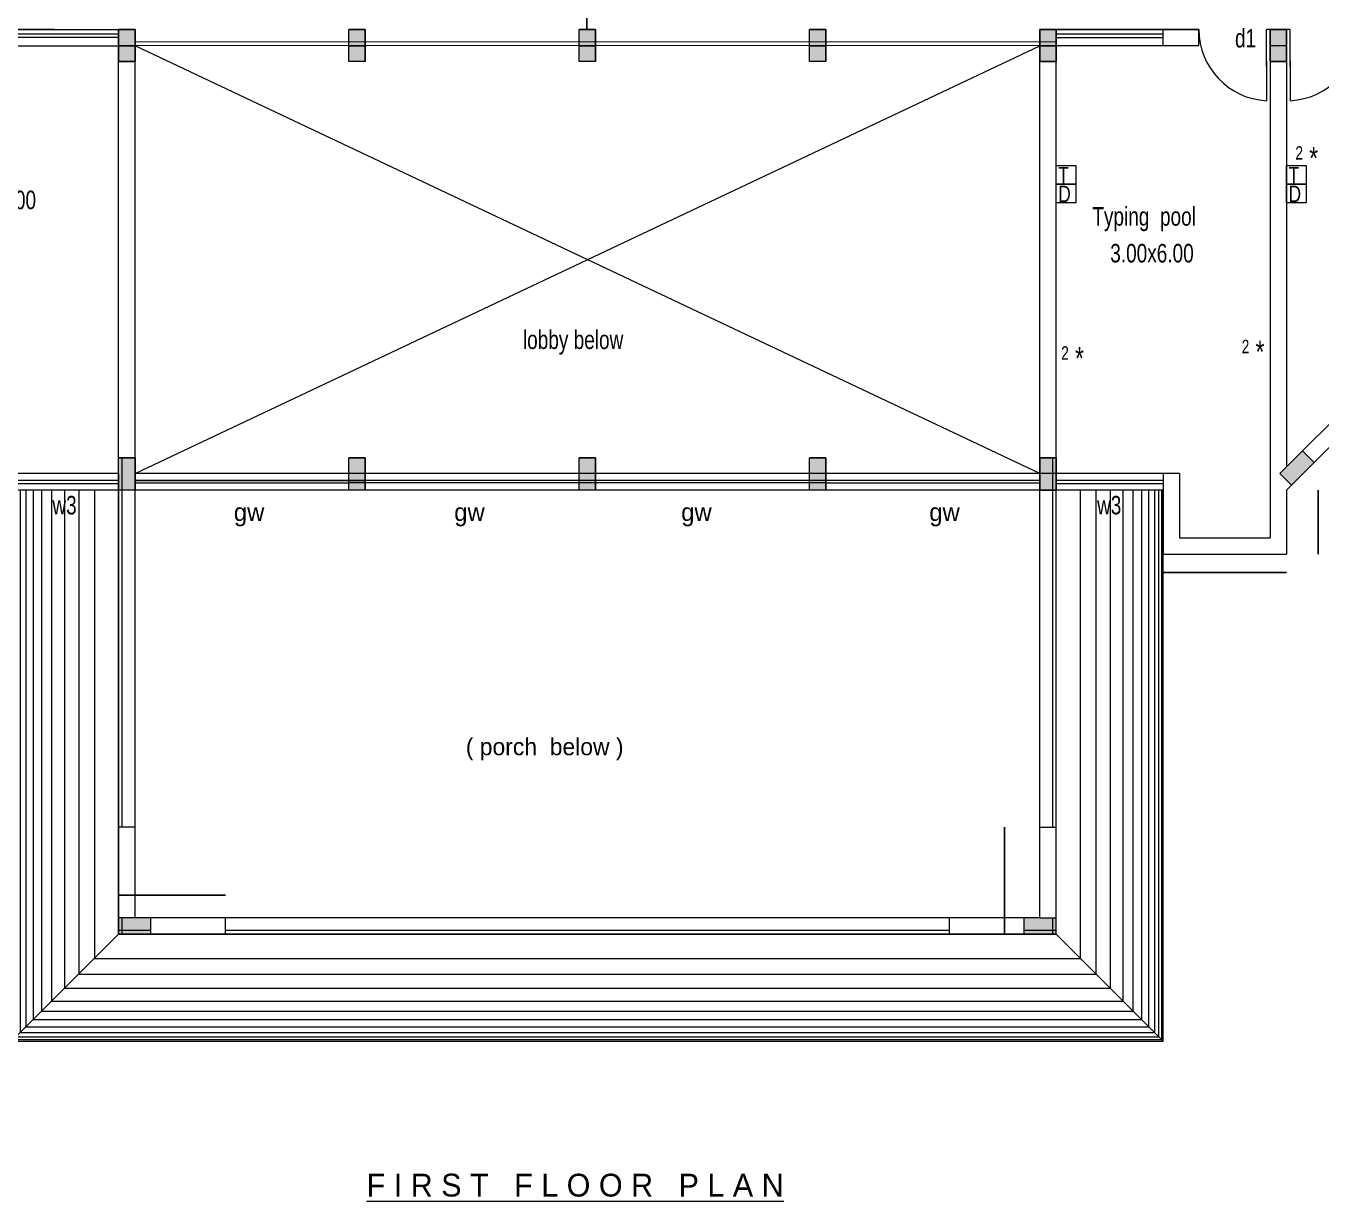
# Model space of a CAD drawing. Header units: metres. Extents: x 191982 to 427160, y -8904 to 80370.
# Drawn here: x 332330 to 350493, y -6639 to 9847 of the extents above; entities that cross this region are included whole.
import ezdxf

# ---------------------------------------------------------------- set-up
doc = ezdxf.new("R2010")
doc.units = ezdxf.units.M
doc.header["$LTSCALE"] = 700
doc.header["$MEASUREMENT"] = 0
doc.header["$PDMODE"] = 32
doc.layers.get('0').update_dxf_attribs({"lineweight": 9})
doc.layers.get('Defpoints').update_dxf_attribs({"lineweight": 9})
for name, color, linetype, lineweight in [('elevations', 22, 'Continuous', 9), ('NEW PLANS', 7, 'Continuous', 9), ('PLAN', 7, 'Continuous', 9)]:
    doc.layers.add(name, color=color, linetype=linetype, lineweight=lineweight)
doc.styles.add('RVR', font='MOD20.TTF')
doc.styles.get("Standard").update_dxf_attribs({"font": 'swisscl.ttf'})
doc.dimstyles.get("Standard").update_dxf_attribs({"dimtxt": 0.23, "dimasz": 0.23, "dimexe": 0.05, "dimexo": 0.05, "dimgap": 0.06, "dimtad": 0, "dimzin": 0, "dimdsep": 46, "dimtxsty": 'Standard', "dimcen": 0, "dimse1": 1, "dimse2": 1, "dimadec": 0, "dimazin": 0, "dimtfac": 1, "dimtofl": 0, "dimtmove": 2, "dimatfit": 0, "dimfxl": 0.18, "dimtolj": 1, "dimtzin": 0, "dimarcsym": 0})

# ---------------------------------------------------------------- blocks, each defined once
blk = doc.blocks.new('*D53')
at = {"layer": 'Defpoints', "color": 0, "transparency": 16777216}
for p in [(336974.9035538616, 12796.69229437844), (340197.823132235, 12796.69229437844), (336974.9035538616, 9796.692294378445)]:
    blk.add_point(p, dxfattribs=at)
at = {"layer": 'NEW PLANS', "color": 0, "lineweight": -2, "transparency": 16777216}
for p, q in [((340197.823132235, 12796.46229437844), (340197.823132235, 11297.20558730112)), ((340197.823132235, 9796.922294378443), (340197.823132235, 11296.17900145577))]:
    blk.add_line(p, q, dxfattribs=at)
at = {"layer": 'NEW PLANS', "color": 0, "transparency": 16777216}
for points in [[(340197.7847989017, 12796.46229437844), (340197.8614655684, 12796.46229437844), (340197.823132235, 12796.69229437844)], [(340197.7847989017, 9796.922294378443), (340197.8614655684, 9796.922294378443), (340197.823132235, 9796.692294378443)]]:
    blk.add_solid(points, dxfattribs=at)
at = {"layer": 'NEW PLANS', "color": 0, "transparency": 16777216, "insert": (340197.823132235, 11296.6922943785), "char_height": 0.23, "attachment_point": 5, "rotation": 90}
blk.add_mtext('\\A1;3000.00', dxfattribs=at)
blk = doc.blocks.new('*D100')
at = {"layer": 'Defpoints', "color": 0, "transparency": 16777216}
for p in [(348279.9035538616, 2436.692294378445), (350009.9035538616, 2436.692294378445), (348279.9035538616, 2177.151599059254)]:
    blk.add_point(p, dxfattribs=at)
at = {"layer": 'elevations', "color": 0, "lineweight": -2, "transparency": 16777216}
for p, q in [((348280.1335538616, 2177.151599059254), (349144.3930492745, 2177.151599059254)), ((350009.6735538616, 2177.151599059254), (349145.4140584487, 2177.151599059254))]:
    blk.add_line(p, q, dxfattribs=at)
at = {"layer": 'elevations', "color": 0, "transparency": 16777216}
for points in [[(348280.1335538616, 2177.189932392588), (348280.1335538616, 2177.113265725921), (348279.9035538616, 2177.151599059254)], [(350009.6735538616, 2177.189932392588), (350009.6735538616, 2177.113265725921), (350009.9035538616, 2177.151599059254)]]:
    blk.add_solid(points, dxfattribs=at)
at = {"layer": 'elevations', "color": 0, "transparency": 16777216, "insert": (349144.9035538616, 2177.151599059254), "char_height": 0.23, "attachment_point": 5}
blk.add_mtext('\\A1;1730.00', dxfattribs=at)
blk = doc.blocks.new('*D101')
at = {"layer": 'Defpoints', "color": 0, "transparency": 16777216}
for p in [(350009.9035538616, 3336.692294378445), (350451.2419985714, 3336.692294378445), (350009.9035538616, 2436.692294378445)]:
    blk.add_point(p, dxfattribs=at)
at = {"layer": 'elevations', "color": 0, "lineweight": -2, "transparency": 16777216}
for p, q in [((350451.2419985714, 3336.462294378445), (350451.2419985714, 2887.133844181853)), ((350451.2419985714, 2436.922294378445), (350451.2419985714, 2886.250744575037))]:
    blk.add_line(p, q, dxfattribs=at)
at = {"layer": 'elevations', "color": 0, "transparency": 16777216}
for points in [[(350451.203665238, 3336.462294378445), (350451.2803319047, 3336.462294378445), (350451.2419985714, 3336.692294378445)], [(350451.203665238, 2436.922294378445), (350451.2803319047, 2436.922294378445), (350451.2419985714, 2436.692294378445)]]:
    blk.add_solid(points, dxfattribs=at)
at = {"layer": 'elevations', "color": 0, "transparency": 16777216, "insert": (350451.2419985714, 2886.692294378501), "char_height": 0.23, "attachment_point": 5, "rotation": 90}
blk.add_mtext('\\A1;900.00', dxfattribs=at)
blk = doc.blocks.new('*D69')
at = {"layer": 'Defpoints', "color": 0, "transparency": 16777216}
for p in [(335129.9035539212, -2347.028073444584), (333629.9035539212, -2663.307705621556), (335129.9035539212, -2663.307705621556)]:
    blk.add_point(p, dxfattribs=at)
at = {"layer": 'PLAN', "color": 0, "lineweight": -2, "transparency": 16777216}
for p, q in [((333630.1335539212, -2347.028073444584), (334379.3930493341, -2347.028073444584)), ((335129.6735539212, -2347.028073444584), (334380.4140585084, -2347.028073444584))]:
    blk.add_line(p, q, dxfattribs=at)
at = {"layer": 'PLAN', "color": 0, "transparency": 16777216}
for points in [[(333630.1335539212, -2346.989740111251), (333630.1335539212, -2347.066406777918), (333629.9035539212, -2347.028073444584)], [(335129.6735539212, -2346.989740111251), (335129.6735539212, -2347.066406777918), (335129.9035539212, -2347.028073444584)]]:
    blk.add_solid(points, dxfattribs=at)
at = {"layer": 'PLAN', "color": 0, "transparency": 16777216, "insert": (334379.9035539212, -2347.028073444584), "char_height": 0.23, "attachment_point": 5}
blk.add_mtext('\\A1;1500.00', dxfattribs=at)
blk = doc.blocks.new('*D38')
at = {"layer": 'Defpoints', "color": 0, "transparency": 16777216}
for p in [(345884.1506033125, -1393.307705621554), (346055.3706350508, -1393.307705621554), (345884.1506033125, -2893.307705621555)]:
    blk.add_point(p, dxfattribs=at)
at = {"layer": 'PLAN', "color": 0, "lineweight": -2, "transparency": 16777216}
for p, q in [((346055.3706350508, -1393.537705621554), (346055.3706350508, -2142.797201034399)), ((346055.3706350508, -2893.077705621555), (346055.3706350508, -2143.818210208711))]:
    blk.add_line(p, q, dxfattribs=at)
at = {"layer": 'PLAN', "color": 0, "transparency": 16777216}
for points in [[(346055.3323017174, -1393.537705621554), (346055.4089683841, -1393.537705621554), (346055.3706350508, -1393.307705621554)], [(346055.3323017174, -2893.077705621555), (346055.4089683841, -2893.077705621555), (346055.3706350508, -2893.307705621555)]]:
    blk.add_solid(points, dxfattribs=at)
at = {"layer": 'PLAN', "color": 0, "transparency": 16777216, "insert": (346055.3706350508, -2143.307705621499), "char_height": 0.23, "attachment_point": 5, "rotation": 90}
blk.add_mtext('\\A1;1500.00', dxfattribs=at)

msp = doc.modelspace()

# ---------------------------------------------------------------- hatches: boundary and pattern name
at = {"layer": 'elevations'}
msp.add_hatch(color=256, dxfattribs=at).paths.add_polyline_path([(349914.6344345393, 3566.692294378445), (350077.2689942303, 3404.057734705655), (350395.4670457425, 3722.255786239775), (350232.8324860515, 3884.890345912334)])
at = {"layer": 'NEW PLANS'}
for points in [[(333629.9035539212, 9576.692294378445), (333629.9035539212, 9796.692294378445), (333859.9035538616, 9796.692294378445), (333859.9035538616, 9576.692294378445)], [(333629.9035539212, 9576.692294378445), (333629.9035539212, 9796.692294378445), (333859.9035538616, 9796.692294378445), (333859.9035538616, 9576.692294378445)], [(333629.9035539212, 9566.692294378445), (333859.9035538616, 9566.692294378445), (333859.9035538616, 9796.692294378445), (333629.9035539212, 9796.692294378445)], [(333859.9035538616, 9566.692294378445), (333629.9035539212, 9566.692294378445), (333629.9035539212, 9796.692294378445), (333859.9035538616, 9796.692294378445)], [(336859.9035538616, 9576.692294378445), (336859.9035538616, 9796.692294378445), (337089.9035538616, 9796.692294378445), (337089.9035538616, 9576.692294378445)], [(340089.9035538616, 9576.692294378445), (340089.9035538616, 9796.692294378445), (340319.9035538616, 9796.692294378445), (340319.9035538616, 9576.692294378445)], [(343319.9035538616, 9576.692294378445), (343319.9035538616, 9796.692294378445), (343549.9035538616, 9796.692294378445), (343549.9035538616, 9576.692294378445)], [(346549.9035538616, 9576.692294378445), (346549.9035538616, 9796.692294378445), (346779.9035538616, 9796.692294378445), (346779.9035538616, 9576.692294378445)], [(346779.9035538616, 9576.692294378445), (346779.9035538616, 9796.692294378445), (346549.9035538616, 9796.692294378445), (346549.9035538616, 9576.692294378445)], [(346779.9035538616, 9576.692294378445), (346779.9035538616, 9796.692294378445), (346549.9035538616, 9796.692294378445), (346549.9035538616, 9576.692294378445)], [(346779.9035538616, 9566.692294378445), (346549.9035538616, 9566.692294378445), (346549.9035538616, 9796.692294378445), (346779.9035538616, 9796.692294378445)], [(346549.9035538616, 9566.692294378445), (346779.9035538616, 9566.692294378445), (346779.9035538616, 9796.692294378445), (346549.9035538616, 9796.692294378445)], [(349779.9035538616, 9576.692294378445), (349779.9035538616, 9796.692294378445), (350009.9035538616, 9796.692294378445), (350009.9035538616, 9576.692294378445)], [(350009.9035538616, 9576.692294378445), (350009.9035538616, 9796.692294378445), (349779.9035538616, 9796.692294378445), (349779.9035538616, 9576.692294378445)], [(350009.9035538616, 9566.692294378445), (349779.9035538616, 9566.692294378445), (349779.9035538616, 9796.692294378445), (350009.9035538616, 9796.692294378445)], [(349779.9035538616, 9566.692294378445), (350009.9035538616, 9566.692294378445), (350009.9035538616, 9796.692294378445), (349779.9035538616, 9796.692294378445)], [(350009.9035538616, 9576.692294378445), (350009.9035538616, 9796.692294378445), (349779.9035538616, 9796.692294378445), (349779.9035538616, 9576.692294378445)], [(350009.9035538616, 9566.692294378445), (349779.9035538616, 9566.692294378445), (349779.9035538616, 9796.692294378445), (350009.9035538616, 9796.692294378445)], [(349779.9035538616, 9566.692294378445), (350009.9035538616, 9566.692294378445), (350009.9035538616, 9796.692294378445), (349779.9035538616, 9796.692294378445)], [(333629.9035539212, 9576.692294378445), (333859.9035538616, 9576.692294378445), (333859.9035538616, 9346.692294378445), (333629.9035539212, 9346.692294378445)], [(333629.9035539212, 9576.692294378445), (333859.9035538616, 9576.692294378445), (333859.9035538616, 9346.692294378445), (333629.9035539212, 9346.692294378445)], [(333629.9035539212, 9566.692294378445), (333629.9035539212, 9346.692294378445), (333859.9035538616, 9346.692294378445), (333859.9035538616, 9566.692294378445)], [(333859.9035538616, 9566.692294378445), (333859.9035538616, 9346.692294378445), (333629.9035539212, 9346.692294378445), (333629.9035539212, 9566.692294378445)], [(336859.9035538616, 9576.692294378445), (337089.9035538616, 9576.692294378445), (337089.9035538616, 9346.692294378445), (336859.9035538616, 9346.692294378445)], [(340089.9035538616, 9576.692294378445), (340319.9035538616, 9576.692294378445), (340319.9035538616, 9346.692294378445), (340089.9035538616, 9346.692294378445)], [(343319.9035538616, 9576.692294378445), (343549.9035538616, 9576.692294378445), (343549.9035538616, 9346.692294378445), (343319.9035538616, 9346.692294378445)], [(346549.9035538616, 9576.692294378445), (346779.9035538616, 9576.692294378445), (346779.9035538616, 9346.692294378445), (346549.9035538616, 9346.692294378445)], [(346779.9035538616, 9576.692294378445), (346549.9035538616, 9576.692294378445), (346549.9035538616, 9346.692294378445), (346779.9035538616, 9346.692294378445)], [(346779.9035538616, 9576.692294378445), (346549.9035538616, 9576.692294378445), (346549.9035538616, 9346.692294378445), (346779.9035538616, 9346.692294378445)], [(346779.9035538616, 9566.692294378445), (346779.9035538616, 9346.692294378445), (346549.9035538616, 9346.692294378445), (346549.9035538616, 9566.692294378445)], [(346549.9035538616, 9566.692294378445), (346549.9035538616, 9346.692294378445), (346779.9035538616, 9346.692294378445), (346779.9035538616, 9566.692294378445)], [(349779.9035538616, 9576.692294378445), (350009.9035538616, 9576.692294378445), (350009.9035538616, 9346.692294378445), (349779.9035538616, 9346.692294378445)], [(350009.9035538616, 9576.692294378445), (349779.9035538616, 9576.692294378445), (349779.9035538616, 9346.692294378445), (350009.9035538616, 9346.692294378445)], [(350009.9035538616, 9576.692294378445), (349779.9035538616, 9576.692294378445), (349779.9035538616, 9346.692294378445), (350009.9035538616, 9346.692294378445)], [(350009.9035538616, 9566.692294378445), (350009.9035538616, 9346.692294378445), (349779.9035538616, 9346.692294378445), (349779.9035538616, 9566.692294378445)], [(349779.9035538616, 9566.692294378445), (349779.9035538616, 9346.692294378445), (350009.9035538616, 9346.692294378445), (350009.9035538616, 9566.692294378445)], [(350009.9035538616, 9566.692294378445), (350009.9035538616, 9346.692294378445), (349779.9035538616, 9346.692294378445), (349779.9035538616, 9566.692294378445)], [(349779.9035538616, 9566.692294378445), (349779.9035538616, 9346.692294378445), (350009.9035538616, 9346.692294378445), (350009.9035538616, 9566.692294378445)], [(333629.9035539212, 3566.692294378445), (333629.9035539212, 3786.692294378445), (333859.9035538616, 3786.692294378445), (333859.9035538616, 3566.692294378445)], [(336859.9035538616, 3566.692294378445), (336859.9035538616, 3786.692294378445), (337089.9035538616, 3786.692294378445), (337089.9035538616, 3566.692294378445)], [(340089.9035538616, 3566.692294378445), (340089.9035538616, 3786.692294378445), (340319.9035538616, 3786.692294378445), (340319.9035538616, 3566.692294378445)], [(343319.9035538616, 3566.692294378445), (343319.9035538616, 3786.692294378445), (343549.9035538616, 3786.692294378445), (343549.9035538616, 3566.692294378445)], [(346549.9035538616, 3566.692294378445), (346549.9035538616, 3786.692294378445), (346779.9035538616, 3786.692294378445), (346779.9035538616, 3566.692294378445)], [(346779.9035538616, 3566.692294378445), (346779.9035538616, 3786.692294378445), (346549.9035538616, 3786.692294378445), (346549.9035538616, 3566.692294378445)], [(333629.9035539212, 3566.692294378445), (333859.9035538616, 3566.692294378445), (333859.9035538616, 3336.692294378445), (333629.9035539212, 3336.692294378445)], [(336859.9035538616, 3566.692294378445), (337089.9035538616, 3566.692294378445), (337089.9035538616, 3336.692294378445), (336859.9035538616, 3336.692294378445)], [(340089.9035538616, 3566.692294378445), (340319.9035538616, 3566.692294378445), (340319.9035538616, 3336.692294378445), (340089.9035538616, 3336.692294378445)], [(343319.9035538616, 3566.692294378445), (343549.9035538616, 3566.692294378445), (343549.9035538616, 3336.692294378445), (343319.9035538616, 3336.692294378445)], [(346549.9035538616, 3566.692294378445), (346779.9035538616, 3566.692294378445), (346779.9035538616, 3336.692294378445), (346549.9035538616, 3336.692294378445)], [(346779.9035538616, 3566.692294378445), (346549.9035538616, 3566.692294378445), (346549.9035538616, 3336.692294378445), (346779.9035538616, 3336.692294378445)]]:
    msp.add_hatch(color=256, dxfattribs=at).paths.add_polyline_path(points)
at = {"layer": 'PLAN'}
for points in [[(334079.9035538616, -2893.307705621555), (334079.9035538616, -2663.307705621556), (333859.9035538616, -2663.307705621556), (333629.9035539212, -2663.307705621556), (333629.9035539212, -2893.307705621555)], [(346329.9035538616, -2663.307705621556), (346549.9035538616, -2663.307705621556), (346779.9035538616, -2663.307705621556), (346779.9035538616, -2893.307705621555), (346329.9035538616, -2893.307705621555)]]:
    msp.add_hatch(color=256, dxfattribs=at).paths.add_polyline_path(points)

# ---------------------------------------------------------------- linework, layer by layer
for points in [[(346779.9035538616, 7889.017159175735), (347052.4598666014, 7889.017159175735), (347052.4598666014, 7627.515150248688), (346779.9035538616, 7627.515150248688)], [(350009.9035538616, 7889.017159175735), (350282.4598665418, 7889.017159175735), (350282.4598665418, 7627.515150248688), (350009.9035538616, 7627.515150248688)], [(346779.9035538616, 7627.515150248688), (347052.4598666014, 7627.515150248688), (347052.4598666014, 7366.013141321624), (346779.9035538616, 7366.013141321624)], [(350009.9035538616, 7627.515150248688), (350282.4598665418, 7627.515150248688), (350282.4598665418, 7366.013141321624), (350009.9035538616, 7366.013141321624)]]:
    msp.add_lwpolyline(points, close=True)
at = {"layer": 'elevations'}
for p, q in [((350395.4670457425, 3722.255786239546), (350232.8324860515, 3884.890345912334)), ((350232.8324860515, 3884.890345912334), (350395.4670457425, 3722.255786239775)), ((348509.9035538616, 3566.692294378445), (348509.9035538616, 2666.692294378445)), ((349779.9035538616, 3566.692294378445), (349779.9035538616, 2666.692294378445)), ((348279.9035538616, 3336.692294378445), (348279.9035538616, 2436.692294378445)), ((350009.9035538616, 3336.692294378445), (350009.9035538616, 2436.692294378445)), ((348509.9035538616, 2666.692294378445), (349779.9035538616, 2666.692294378445)), ((348279.9035538616, 2436.692294378445), (350009.9035538616, 2436.692294378445))]:
    msp.add_line(p, q, dxfattribs=at)
msp.add_lwpolyline([(349914.6344345393, 3566.692294378445), (350077.2689942303, 3404.057734705655), (350395.4670457425, 3722.255786239775), (350232.8324860515, 3884.890345912334)], close=True, dxfattribs=at)
at = {"layer": 'NEW PLANS'}
for p, q in [((332729.9035538616, 9796.692294378445), (331529.9035538616, 9796.692294378445)), ((331529.9035538616, 9796.692294378445), (333859.9035538616, 9796.692294378445)), ((332129.9035539212, 9736.692294378445), (333629.9035539212, 9736.692294378445)), ((332129.9035539212, 9686.692294378445), (333629.9035539212, 9686.692294378445)), ((333629.9035539212, 9741.692297992675), (333629.8845424833, 9741.69229076399)), ((333629.9035539212, 9801.692294378445), (333629.9035539212, 9571.692294378445)), ((333859.9035538616, 9796.692294378445), (333629.9035539212, 9796.692294378445)), ((333629.9035539212, 9796.692294378445), (333859.9035538616, 9796.692294378445)), ((333859.9035538616, 9796.692294378445), (333629.9035539212, 9796.692294378445)), ((333859.9035538616, 9796.692294378445), (333629.9035539212, 9796.692294378445)), ((333859.9035538616, 3336.692294378445), (333859.9035538616, 9796.692294378445)), ((337089.9035538616, 9796.692294378445), (336859.9035538616, 9796.692294378445)), ((336859.9035538616, 9346.692294378445), (336859.9035538616, 9796.692294378445)), ((336859.9035538616, 9796.692294378445), (337089.9035538616, 9796.692294378445)), ((337089.9035538616, 9796.692294378445), (336859.9035538616, 9796.692294378445)), ((337089.9035538616, 9346.692294378445), (337089.9035538616, 9796.692294378445)), ((340319.9035538616, 9796.692294378445), (340089.9035538616, 9796.692294378445)), ((340089.9035538616, 9346.692294378445), (340089.9035538616, 9796.692294378445)), ((340089.9035538616, 9796.692294378445), (340319.9035538616, 9796.692294378445)), ((340319.9035538616, 9796.692294378445), (340089.9035538616, 9796.692294378445)), ((340319.9035538616, 9346.692294378445), (340319.9035538616, 9796.692294378445)), ((343549.9035538616, 9796.692294378445), (343319.9035538616, 9796.692294378445)), ((343319.9035538616, 9346.692294378445), (343319.9035538616, 9796.692294378445)), ((343319.9035538616, 9796.692294378445), (343549.9035538616, 9796.692294378445)), ((343549.9035538616, 9796.692294378445), (343319.9035538616, 9796.692294378445)), ((343549.9035538616, 9346.692294378445), (343549.9035538616, 9796.692294378445)), ((346549.9035538616, 3336.692294378445), (346549.9035538616, 9796.692294378445)), ((346779.9035538616, 9796.692294378445), (346549.9035538616, 9796.692294378445)), ((346549.9035538616, 9796.692294378445), (346779.9035538616, 9796.692294378445)), ((346549.9035538616, 3336.692294378445), (346549.9035538616, 9796.692294378445)), ((346779.9035538616, 9796.692294378445), (346549.9035538616, 9796.692294378445)), ((346779.9035538616, 9796.692294378445), (346549.9035538616, 9796.692294378445)), ((346549.9035538616, 9796.692294378445), (346779.9035538616, 9796.692294378445)), ((346549.9035538616, 9796.692294378445), (346779.9035538616, 9796.692294378445)), ((348779.9035538616, 9796.692294378445), (346779.9035538616, 9796.692294378445)), ((346779.9035538616, 8156.692294378214), (346779.9035538616, 9796.692294378445)), ((346779.9035538616, 9796.692294378445), (348779.9035538616, 9796.692294378445)), ((346829.9035538616, 9796.692294378445), (346779.9035538616, 9796.692294378445)), ((346779.9035538616, 9566.692294378445), (346779.9035538616, 9796.692294378445)), ((348279.9035538616, 9731.692294378445), (346779.9035538616, 9731.692294378445)), ((348279.9035538616, 9681.692294378445), (346779.9035538616, 9681.692294378445)), ((347679.9035538616, 9796.692294378445), (348779.9035538616, 9796.692294378445)), ((348279.9035538616, 9566.692294378445), (348279.9035538616, 9796.692294378445)), ((348779.9035538616, 9566.692294378445), (348779.9035538616, 9796.692294378445)), ((349729.9035538616, 9280.353277535785), (349729.9035538616, 9796.692294378445)), ((349779.9035538616, 9796.692294378445), (349729.9035538616, 9796.692294378445)), ((350009.9035538616, 9796.692294378445), (349779.9035538616, 9796.692294378445)), ((350009.9035538616, 9796.692294378445), (349779.9035538616, 9796.692294378445)), ((349779.9035538616, 9796.692294378445), (350009.9035538616, 9796.692294378445)), ((350009.9035538616, 9796.692294378445), (349779.9035538616, 9796.692294378445)), ((349779.9035538616, 9796.692294378445), (350009.9035538616, 9796.692294378445)), ((349779.9035538616, 9346.692294378445), (349779.9035538616, 9796.692294378445)), ((350059.9035538616, 9796.692294378445), (350009.9035538616, 9796.692294378445)), ((350059.9035538616, 9280.353277535785), (350059.9035538616, 9796.692294378445)), ((331529.9035538616, 9566.692294378445), (333629.9035539212, 9566.692294378445)), ((333859.9035538616, 9566.692294378445), (333629.9035539212, 9566.692294378445)), ((333629.9035539212, 8156.692294378214), (333629.9035539212, 9566.692294378445)), ((333629.9035539212, 9566.692294378445), (333859.9035538616, 9566.692294378445)), ((333629.9035539212, 9566.692294378445), (333859.9035538616, 9566.692294378445)), ((346779.8845424833, 9621.692290764215), (333859.9035538616, 9616.779750464164)), ((346779.9035538616, 9571.692294378445), (333859.9035538616, 9566.779746849938)), ((346549.9035538616, 3566.692294378445), (333859.9035538616, 9566.692294378445)), ((333859.9035538616, 3566.692294378445), (346549.9035538616, 9566.692294378445)), ((337089.9035538616, 9566.692294378445), (336859.9035538616, 9566.692294378445)), ((336859.9035538616, 9566.692294378445), (337089.9035538616, 9566.692294378445)), ((340319.9035538616, 9566.692294378445), (340089.9035538616, 9566.692294378445)), ((340089.9035538616, 9566.692294378445), (340319.9035538616, 9566.692294378445)), ((343549.9035538616, 9566.692294378445), (343319.9035538616, 9566.692294378445)), ((343319.9035538616, 9566.692294378445), (343549.9035538616, 9566.692294378445)), ((346549.9035538616, 9566.692294378445), (346779.9035538616, 9566.692294378445)), ((346779.9035538616, 9566.692294378445), (346549.9035538616, 9566.692294378445)), ((346779.9035538616, 9566.692294378445), (346549.9035538616, 9566.692294378445)), ((346779.9035538616, 8156.692294378214), (346779.9035538616, 9566.692294378445)), ((348779.9035538616, 9566.692294378445), (346779.9035538616, 9566.692294378445)), ((350009.9035538616, 9566.692294378445), (349779.9035538616, 9566.692294378445)), ((350009.9035538616, 9566.692294378445), (349779.9035538616, 9566.692294378445)), ((350009.9035538616, 9566.692294378445), (349779.9035538616, 9566.692294378445)), ((350009.9035538616, 9566.692294378445), (349779.9035538616, 9566.692294378445)), ((333859.9035538616, 9346.692294378445), (333629.9035539212, 9346.692294378445)), ((333629.9035539212, 9346.692294378445), (333859.9035538616, 9346.692294378445)), ((333629.9035539212, 4976.692294378445), (333629.9035539212, 9346.692294378445)), ((346549.9035538616, 9346.692294378445), (346779.9035538616, 9346.692294378445)), ((346779.9035538616, 9346.692294378445), (346549.9035538616, 9346.692294378445)), ((346779.9035538616, 4976.692294378445), (346779.9035538616, 9346.692294378445)), ((349729.9035538616, 9346.692294378445), (349729.9035538616, 8797.943076606512)), ((349779.9035538616, 9346.692294378445), (350009.9035538616, 9346.692294378445)), ((350009.9035538616, 9346.692294378445), (349779.9035538616, 9346.692294378445)), ((349779.9035538616, 9346.692294378445), (350009.9035538616, 9346.692294378445)), ((350009.9035538616, 9346.692294378445), (349779.9035538616, 9346.692294378445)), ((349779.9035538616, 9346.692294378445), (349779.9035538616, 3566.692294378445)), ((350009.9035538616, 9346.692294378445), (350009.9035538616, 3661.961413724255)), ((350059.9035538616, 9346.692294378445), (350059.9035538616, 8797.943076606512)), ((333629.9035539212, 6626.692294378206), (333629.9035539212, 8036.692294378445)), ((346779.9035538616, 6626.692294378206), (346779.9035538616, 8036.692294378445)), ((346779.9035538616, 6626.692294378206), (346779.9035538616, 8036.692294378445)), ((333629.9035539212, 5096.692294378445), (333629.9035539212, 6506.692294378445)), ((346779.9035538616, 5096.692294378445), (346779.9035538616, 6506.692294378445)), ((346779.9035538616, 5096.692294378445), (346779.9035538616, 6506.692294378445)), ((350009.9035538616, 3661.961413724255), (352779.9035538616, 6431.961413724255)), ((350009.9035538616, 3336.692294378445), (353009.9035538616, 6336.692294378445)), ((333629.9035539212, -2893.307705621555), (333629.9035539212, 4976.692294378445)), ((333859.9035538616, -2663.307705621556), (333859.9035538616, 4976.692294378445)), ((346549.9035538616, -2663.307705621322), (346549.9035538616, 4976.692294378445)), ((346779.9035538616, -2893.307705621555), (346779.9035538616, 4976.692294378445)), ((333859.9035538616, 3786.692294378445), (333629.9035539212, 3786.692294378445)), ((333679.9035538616, -1393.307705621554), (333679.9035538616, 3786.692294378445)), ((336859.9035538616, 3336.692294378445), (336859.9035538616, 3786.692294378445)), ((337089.9035538616, 3786.692294378445), (336859.9035538616, 3786.692294378445)), ((337089.9035538616, 3336.692294378445), (337089.9035538616, 3786.692294378445)), ((340089.9035538616, 3336.692294378445), (340089.9035538616, 3786.692294378445)), ((340319.9035538616, 3786.692294378445), (340089.9035538616, 3786.692294378445)), ((340319.9035538616, 3336.692294378445), (340319.9035538616, 3786.692294378445)), ((343319.9035538616, 3336.692294378445), (343319.9035538616, 3786.692294378445)), ((343549.9035538616, 3786.692294378445), (343319.9035538616, 3786.692294378445)), ((343549.9035538616, 3336.692294378445), (343549.9035538616, 3786.692294378445)), ((346779.9035538616, 3786.692294378445), (346549.9035538616, 3786.692294378445)), ((346549.9035538616, 3786.692294378445), (346779.9035538616, 3786.692294378445)), ((346729.9035538616, -1393.307705621554), (346729.9035538616, 3786.692294378445)), ((333629.9035539212, 3566.692294378445), (331899.9035538616, 3566.692294378445)), ((332759.7886189403, 3566.692294378445), (331899.9035538616, 3566.692294378445)), ((332129.9035539212, 3476.692294378445), (333629.9035539212, 3476.692294378445)), ((333629.9035539212, 3566.692294378445), (333629.9035539212, 3336.692294378676)), ((348509.9035538616, 3566.692294378445), (333859.9035538616, 3566.692294378445)), ((337089.9035538616, 3566.692294378445), (333859.9035538616, 3566.692294378445)), ((346549.9035538616, 3471.692294378445), (333859.9035538616, 3471.692294378445)), ((337089.9035538616, 3466.692294378445), (333859.9035538616, 3466.692294378445)), ((340319.9035538616, 3566.692294378445), (340089.9035538616, 3566.692294378445)), ((346779.9035538616, 3336.692294378445), (346779.9035538616, 3566.692294378445)), ((346779.9035538616, 3476.692294378445), (348279.9035538616, 3476.692294378445)), ((348279.9035538616, 3566.692294378445), (348279.9035538616, 3336.692294378676)), ((332129.9035539212, 3426.692294378445), (333629.9035539212, 3426.692294378445)), ((348279.9035538616, 3336.692294378445), (332129.9035539212, 3336.692294378445)), ((332729.9035538616, 3336.692294378445), (332129.9035539212, 3336.692294378445)), ((336859.9035538616, 3431.692294378445), (333859.9035538616, 3431.692294378445)), ((343549.9035538616, 3436.692294378445), (336859.9035538616, 3436.692294378445)), ((337089.9035538616, 3436.692294378445), (336859.9035538616, 3436.692294378445)), ((346549.9035538616, 3431.692294378445), (343549.9035538616, 3431.692294378445)), ((346779.9035538616, 3426.692294378445), (348279.9035538616, 3426.692294378445)), ((347379.9035539212, 3336.692294378445), (346779.9035538616, 3336.692294378445)), ((333859.9035538616, -1393.307705621554), (333629.9035539212, -1393.307705621554)), ((346549.9035538616, -1393.307705621554), (346779.9035538616, -1393.307705621554)), ((333679.9035538616, -2893.307705621555), (333679.9035538616, -2663.307705621556)), ((346549.9035538616, -2663.307705621322), (333859.9035538616, -2663.307705621556)), ((334079.9035538616, -2893.307705621555), (334079.9035538616, -2663.307705621556)), ((335129.9035539212, -2893.307705621555), (335129.9035539212, -2663.307705621556)), ((345279.9035538616, -2893.307705621555), (345279.9035538616, -2663.307705621556)), ((346329.9035538616, -2893.307705621555), (346329.9035538616, -2663.307705621556)), ((346729.9035538616, -2893.307705621555), (346729.9035538616, -2663.307705621556)), ((332129.9035539212, -4393.307705621555), (333629.9035539212, -2893.307705621555)), ((334079.9035538616, -2843.307705621788), (333629.9035539212, -2843.307705621555)), ((346779.9035538616, -2893.307705621555), (333629.9035539212, -2893.307705621555)), ((345279.9035538616, -2843.307705621788), (335129.9035539212, -2843.307705621788)), ((346779.9035538616, -2843.307705621555), (346329.9035538616, -2843.307705621788)), ((348279.9035538616, -4393.307705621555), (346779.9035538616, -2893.307705621555))]:
    msp.add_line(p, q, dxfattribs=at)
for points in [[(333859.9035538616, 9346.692294378445), (333629.9035539212, 9346.692294378445), (333629.9035539212, 9796.692294378445), (333859.9035538616, 9796.692294378445)], [(333859.9035538616, 9346.692294378445), (333629.9035539212, 9346.692294378445), (333629.9035539212, 9796.692294378445), (333859.9035538616, 9796.692294378445)], [(333859.9035538616, 9796.692294378445), (333629.9035539212, 9796.692294378445), (333629.9035539212, 9346.692294378445), (333859.9035538616, 9346.692294378445)], [(333629.9035539212, 9796.692294378445), (333859.9035538616, 9796.692294378445), (333859.9035538616, 9346.692294378445), (333629.9035539212, 9346.692294378445)], [(337089.9035538616, 9346.692294378445), (336859.9035538616, 9346.692294378445), (336859.9035538616, 9796.692294378445), (337089.9035538616, 9796.692294378445)], [(340319.9035538616, 9346.692294378445), (340089.9035538616, 9346.692294378445), (340089.9035538616, 9796.692294378445), (340319.9035538616, 9796.692294378445)], [(343549.9035538616, 9346.692294378445), (343319.9035538616, 9346.692294378445), (343319.9035538616, 9796.692294378445), (343549.9035538616, 9796.692294378445)], [(346779.9035538616, 9346.692294378445), (346549.9035538616, 9346.692294378445), (346549.9035538616, 9796.692294378445), (346779.9035538616, 9796.692294378445)], [(346549.9035538616, 9346.692294378445), (346779.9035538616, 9346.692294378445), (346779.9035538616, 9796.692294378445), (346549.9035538616, 9796.692294378445)], [(346549.9035538616, 9346.692294378445), (346779.9035538616, 9346.692294378445), (346779.9035538616, 9796.692294378445), (346549.9035538616, 9796.692294378445)], [(346549.9035538616, 9796.692294378445), (346779.9035538616, 9796.692294378445), (346779.9035538616, 9346.692294378445), (346549.9035538616, 9346.692294378445)], [(346779.9035538616, 9796.692294378445), (346549.9035538616, 9796.692294378445), (346549.9035538616, 9346.692294378445), (346779.9035538616, 9346.692294378445)], [(350009.9035538616, 9346.692294378445), (349779.9035538616, 9346.692294378445), (349779.9035538616, 9796.692294378445), (350009.9035538616, 9796.692294378445)], [(349779.9035538616, 9346.692294378445), (350009.9035538616, 9346.692294378445), (350009.9035538616, 9796.692294378445), (349779.9035538616, 9796.692294378445)], [(349779.9035538616, 9796.692294378445), (350009.9035538616, 9796.692294378445), (350009.9035538616, 9346.692294378445), (349779.9035538616, 9346.692294378445)], [(350009.9035538616, 9796.692294378445), (349779.9035538616, 9796.692294378445), (349779.9035538616, 9346.692294378445), (350009.9035538616, 9346.692294378445)], [(349779.9035538616, 9346.692294378445), (350009.9035538616, 9346.692294378445), (350009.9035538616, 9796.692294378445), (349779.9035538616, 9796.692294378445)], [(349779.9035538616, 9796.692294378445), (350009.9035538616, 9796.692294378445), (350009.9035538616, 9346.692294378445), (349779.9035538616, 9346.692294378445)], [(350009.9035538616, 9796.692294378445), (349779.9035538616, 9796.692294378445), (349779.9035538616, 9346.692294378445), (350009.9035538616, 9346.692294378445)], [(333859.9035538616, 3336.692294378445), (333629.9035539212, 3336.692294378445), (333629.9035539212, 3786.692294378445), (333859.9035538616, 3786.692294378445)], [(337089.9035538616, 3336.692294378445), (336859.9035538616, 3336.692294378445), (336859.9035538616, 3786.692294378445), (337089.9035538616, 3786.692294378445)], [(340319.9035538616, 3336.692294378445), (340089.9035538616, 3336.692294378445), (340089.9035538616, 3786.692294378445), (340319.9035538616, 3786.692294378445)], [(343549.9035538616, 3336.692294378445), (343319.9035538616, 3336.692294378445), (343319.9035538616, 3786.692294378445), (343549.9035538616, 3786.692294378445)], [(346779.9035538616, 3336.692294378445), (346549.9035538616, 3336.692294378445), (346549.9035538616, 3786.692294378445), (346779.9035538616, 3786.692294378445)], [(346549.9035538616, 3336.692294378445), (346779.9035538616, 3336.692294378445), (346779.9035538616, 3786.692294378445), (346549.9035538616, 3786.692294378445)]]:
    msp.add_lwpolyline(points, close=True, dxfattribs=at)
for points in [[(332129.9035539212, 3336.692294378445), (332129.9035539212, -4393.307705621555), (348279.9035538616, -4393.307705621555), (348279.9035538616, 3336.692294378445)], [(332149.9035538616, 3336.692294378445), (332149.9035538616, -4373.307705621788), (348259.9035538616, -4373.307705621788), (348259.9035538616, 3336.692294378445)], [(332189.9035538616, 3336.692294378445), (332189.9035538616, -4333.307705621555), (348219.9035538616, -4333.307705621555), (348219.9035538616, 3336.692294378445)], [(332249.9035538616, 3336.692294378445), (332249.9035538616, -4273.307705621555), (348159.9035538616, -4273.307705621555), (348159.9035538616, 3336.692294378445)], [(332329.9035538616, 3336.692294378445), (332329.9035538616, -4193.307705621555), (348079.9035538616, -4193.307705621555), (348079.9035538616, 3336.692294378445)], [(332429.9035538616, 3336.692294378445), (332429.9035538616, -4093.307705621555), (347979.9035538616, -4093.307705621555), (347979.9035538616, 3336.692294378445)], [(332549.9035538616, 3336.692294378445), (332549.9035538616, -3973.307705621555), (347859.9035538616, -3973.307705621555), (347859.9035538616, 3336.692294378445)], [(332689.9035538616, 3336.692294378445), (332689.9035538616, -3833.307705621556), (347719.9035538616, -3833.307705621556), (347719.9035538616, 3336.692294378445)], [(332869.9035538616, 3336.692294378445), (332869.9035538616, -3653.307705621556), (347539.9035538616, -3653.307705621556), (347539.9035538616, 3336.692294378445)], [(333069.9035538616, 3336.692294378445), (333069.9035538616, -3453.307705621556), (347339.9035538616, -3453.307705621556), (347339.9035538616, 3336.692294378445)], [(333289.9035538616, 3336.692294378445), (333289.9035538616, -3233.307705621555), (347119.9035538616, -3233.307705621555), (347119.9035538616, 3336.692294378445)]]:
    msp.add_lwpolyline(points, dxfattribs=at)
for centre, start, end in [((349779.9035538616, 9796.692294378445), 180, 267.1340160180689), ((350009.9035538616, 9796.692294378445), 272.8659839819311, 0)]:
    msp.add_arc(centre, 1000, start, end, dxfattribs=at)
at = {"layer": 'PLAN'}
for p, q in [((346779.9035538616, 3336.692294378445), (346779.9035538616, 3566.692294378445)), ((333859.9035538616, -2663.307705621556), (333629.9035539212, -2663.307705621556)), ((346549.9035538616, -2663.307705621556), (346779.9035538616, -2663.307705621556))]:
    msp.add_line(p, q, dxfattribs=at)
msp.add_lwpolyline([(333629.9035539212, 3336.692294378445), (333629.9035539212, -2893.307705621555), (346779.9035538616, -2893.307705621555), (346779.9035538616, 3336.692294378445)], dxfattribs=at)

# ---------------------------------------------------------------- texts
at = {"attachment_point": 1}
for s, insert, char_height, width in [('2', (350132.5318054738, 8159.474565700073), 187.5, 102.9945512345421), ('*', (350326.6188757005, 8148.586432584005), 312.5, 171.6575853909035), ('T', (346808.9063508692, 7868.601909583113), 234.375, 128.7431890431776), ('T', (350038.9063509288, 7868.601909583113), 234.375, 128.7431890431776), ('D', (346808.9063508692, 7607.099900656056), 234.375, 128.7431890431776), ('D', (350038.9063509288, 7607.099900656056), 234.375, 128.7431890431776), ('2', (346848.7490646424, 5352.871338931056), 187.5, 102.9945512345421), ('*', (347042.8361348691, 5341.983205815226), 312.5, 171.6575853909035), ('2', (349379.8923173728, 5442.676622149915), 187.5, 102.9945512345421), ('*', (349573.9793875995, 5431.788489033614), 312.5, 171.6575853909035)]:
    msp.add_mtext(s, dxfattribs=dict(at, insert=insert, char_height=char_height, width=width))
at = {"layer": 'NEW PLANS'}
for s, p in [('d1', (349285.8907523932, 9545.241841988547)), ('3.00x6.00', (331301.4803371014, 7275.358081777025)), ('Typing  pool', (347285.3435079636, 7044.873780237655)), ('3.00x6.00', (347536.4171258988, 6528.299228202464)), ('lobby below', (339300.1431302013, 5314.620410601055)), ('w3', (332701.3494799914, 2994.319635391146)), ('w3', (347351.3494799914, 2994.319635391146))]:
    msp.add_text(s, height=260, dxfattribs=at).set_placement(p)
at = {"layer": 'NEW PLANS', "style": 'RVR'}
msp.add_text('%%UF I R S T   F L O O R   P L A N', height=320, dxfattribs=at).set_placement((337107.9043885054, -6574.604001896776))
at = {"layer": 'PLAN', "style": 'RVR'}
for s, height, p in [('gw', 250, (335246.3279465618, 2901.382039254906)), ('gw', 250, (338336.7672884049, 2901.382039254906)), ('gw', 250, (341520.3781542363, 2901.382039254906)), ('gw', 250, (344999.067959744, 2901.382039254906)), (' ( porch  below )', 240, (338409.8655854645, -383.9841871455719))]:
    msp.add_text(s, height=height, dxfattribs=at).set_placement(p)

# ---------------------------------------------------------------- dimensions: what is measured, and where the dimension line sits
at = {"layer": 'elevations'}
for base, p2, angle, picture, middle in [((350451.2419985714, 3336.692294378445), (350009.9035538616, 3336.692294378445), 90, '*D101', (350451.2419985714, 2886.692294378501)), ((348279.9035538616, 2177.151599059254), (348279.9035538616, 2436.692294378445), 180, '*D100', (349144.9035538616, 2177.151599059254))]:
    dim = msp.add_linear_dim(base=base, p1=(350009.9035538616, 2436.692294378445), p2=p2, angle=angle, dimstyle='Standard', dxfattribs=at)
    dim.commit()
    dim.dimension.update_dxf_attribs({"geometry": picture, "text_midpoint": middle})
at = {"layer": 'NEW PLANS'}
dim = msp.add_linear_dim(base=(340197.823132235, 12796.69229437844), p1=(336974.9035538616, 9796.692294378445), p2=(336974.9035538616, 12796.69229437844), angle=90, dimstyle='Standard', dxfattribs=at)
dim.commit()
dim.dimension.update_dxf_attribs({"geometry": '*D53', "text_midpoint": (340197.823132235, 11296.6922943785)})
at = {"layer": 'PLAN'}
dim = msp.add_linear_dim(base=(346055.3706350508, -1393.307705621554), p1=(345884.1506033125, -2893.307705621555), p2=(345884.1506033125, -1393.307705621554), angle=90, dimstyle='Standard', dxfattribs=at)
dim.commit()
dim.dimension.update_dxf_attribs({"geometry": '*D38', "text_midpoint": (346055.3706350508, -2143.307705621499)})
dim = msp.add_linear_dim(base=(335129.9035539212, -2347.028073444584), p1=(333629.9035539212, -2663.307705621556), p2=(335129.9035539212, -2663.307705621556), dimstyle='Standard', dxfattribs=at)
dim.commit()
dim.dimension.update_dxf_attribs({"geometry": '*D69', "text_midpoint": (334379.9035539212, -2347.028073444584)})

doc.saveas('drawing.dxf')
